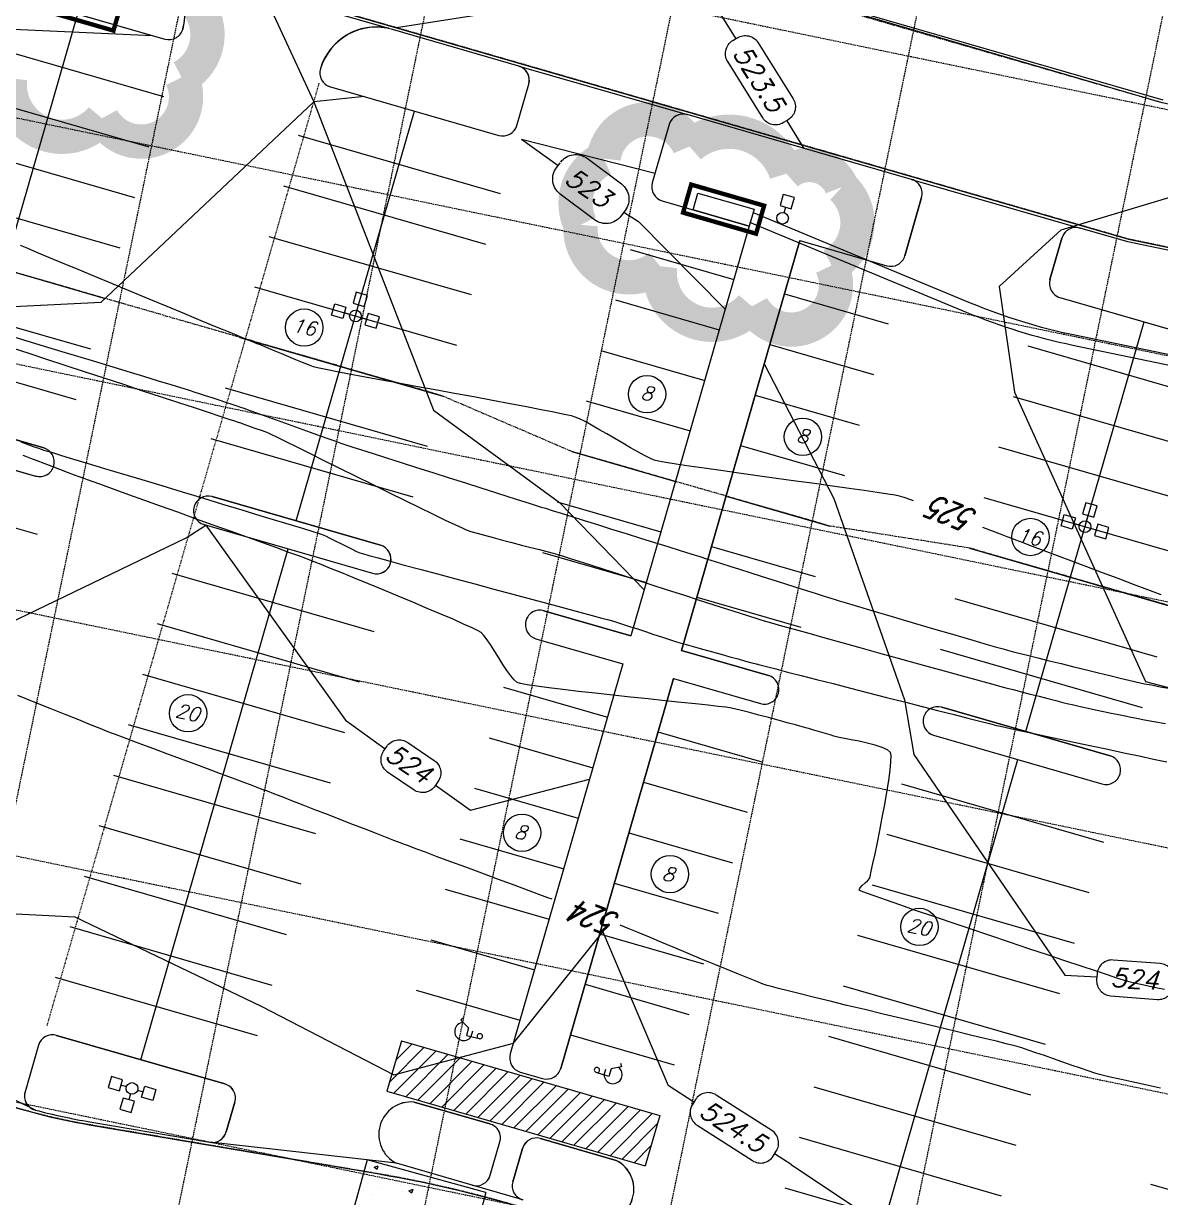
# Model space of a CAD drawing. Header units: inches. Extents: x 3071 to 5995, y 4947 to 7102.
# Drawn here: x 3986.8 to 4181.5, y 6163.4 to 6364.4 of the extents above; entities that cross this region are included whole.
import ezdxf

# ---------------------------------------------------------------- set-up
doc = ezdxf.new("R2010")
doc.units = ezdxf.units.IN
doc.header["$MEASUREMENT"] = 0
for name, pattern in [('DIVIDE2', [0.625, 0.25, -0.125, 0, -0.125, 0, -0.125]), ('HIDDEN', [0.375, 0.25, -0.125]), ('PHANTOM2', [1.25, 0.625, -0.125, 0.125, -0.125, 0.125, -0.125])]:
    doc.linetypes.add(name, pattern=pattern)
for name, color, linetype in [('BOC', 4, 'Continuous'), ('COUNT', 11, 'Continuous'), ('EC', 3, 'Continuous'), ('FIRELANE', 5, 'HIDDEN'), ('GRID', 254, 'HIDDEN'), ('hatch-ol', 7, 'Continuous'), ('HC-HATCH', 11, 'Continuous'), ('HC-MAN', 11, 'Continuous'), ('HC-PAV-HAV', 8, 'Continuous'), ('I-P', 3, 'Continuous'), ('INLET PROTECTION', 5, 'Continuous'), ('LIGHTS', 7, 'Continuous'), ('LOTLINE', 3, 'PHANTOM2'), ('PC', 43, 'Continuous'), ('PSTM', 3, 'Continuous'), ('PSTM-INLET', 3, 'Continuous'), ('STRIPING', 11, 'Continuous')]:
    doc.layers.add(name, color=color, linetype=linetype)
doc.styles.add('L60', font='SIMPLEX.shx', dxfattribs={"height": 2.4})
doc.styles.add('L80', font='simplex.shx', dxfattribs={"oblique": 15, "height": 4})
doc.styles.add('L80C', font='simplex.shx', dxfattribs={"width": 0.75, "oblique": 22, "height": 4})

msp = doc.modelspace()

# ---------------------------------------------------------------- linework, layer by layer
at = {"layer": 'BOC', "color": 7}
for p, q in [((4181.91, 6351.3), (4059.18, 6386.74)), ((3981.25, 6370.34), (4011.03, 6361.74)), ((4071.63, 6357.12), (4050.01, 6363.36)), ((4039.38, 6353.56), (4068.2, 6345.24)), ((4071.29, 6346.95), (4073.34, 6354.03)), ((4138.88, 6337.7), (4100.45, 6348.8)), ((4097.36, 6347.09), (4094.48, 6337.12)), ((4096.18, 6334.03), (4111.08, 6329.72)), ((4140.59, 6334.61), (4137.71, 6324.63)), ((4111.08, 6329.72), (4090.82, 6259.59)), ((4175.89, 6327.02), (4167.7, 6329.38)), ((4119.72, 6327.23), (4099.47, 6257.09)), ((4119.72, 6327.23), (4134.61, 6322.93)), ((4162.56, 6320.59), (4164.61, 6327.67)), ((4196.79, 6322.68), (4175.89, 6327.02)), ((4164.27, 6317.5), (4193.09, 6309.17)), ((3961.48, 6300.07), (3990.3, 6291.75)), ((3960.09, 6295.27), (3988.91, 6286.94)), ((4019.12, 6283.43), (4047.95, 6275.1)), ((4017.74, 6278.62), (4046.56, 6270.3)), ((4075.93, 6263.89), (4090.82, 6259.59)), ((4072.84, 6262.18), (4072.84, 6262.18)), ((4074.55, 6259.09), (4089.44, 6254.79)), ((4099.47, 6257.09), (4114.36, 6252.79)), ((4089.44, 6254.79), (4070.16, 6188.01)), ((4098.08, 6252.29), (4078.8, 6185.52)), ((4098.08, 6252.29), (4112.98, 6247.99)), ((4116.07, 6249.7), (4116.07, 6249.7)), ((4144.02, 6247.36), (4172.84, 6239.04)), ((4142.63, 6242.56), (4171.46, 6234.24)), ((3992.49, 6191.19), (4021.31, 6182.87)), ((3989.4, 6189.49), (3987.09, 6181.51)), ((4071.87, 6184.92), (4075.71, 6183.81)), ((4023.02, 6179.78), (4021.55, 6174.67)), ((4053.71, 6179.78), (4066.68, 6176.04)), ((3998.19, 6176.39), (4018.73, 6172.9)), ((4066.74, 6167.25), (4068.39, 6172.94)), ((4075.33, 6173.54), (4088.3, 6169.8)), ((4070.59, 6166.14), (4072.24, 6171.83)), ((4063.65, 6165.54), (4050.68, 6169.29))]:
    msp.add_line(p, q, dxfattribs=at)
for centre, radius, start, end in [((4004.48, 6366.1), 10, 344.8936, 73.894), ((4011.72, 6364.15), 2.5, 253.894, 344.8936), ((4047.24, 6353.76), 10, 73.894, 162.8943), ((4070.93, 6354.72), 2.5, 343.894, 73.894), ((4040.07, 6355.96), 2.5, 162.8943, 253.894), ((4099.76, 6346.4), 2.5, 73.894, 163.894), ((4068.89, 6347.64), 2.5, 253.894, 343.894), ((4096.88, 6336.43), 2.5, 163.894, 253.8893), ((4138.19, 6335.3), 2.5, 343.894, 73.894), ((4167.01, 6326.98), 2.5, 73.894, 163.894), ((4135.31, 6325.33), 2.5, 253.8893, 343.894), ((4164.97, 6319.9), 2.5, 163.894, 253.894), ((3989.61, 6289.35), 2.5, 253.894, 73.894), ((4018.43, 6281.02), 2.5, 73.894, 253.894), ((4047.25, 6272.7), 2.5, 253.894, 73.894), ((4075.24, 6261.49), 2.5, 73.8893, 163.894), ((4075.24, 6261.49), 2.5, 163.894, 253.8893), ((4113.67, 6250.39), 2.5, 343.894, 73.8893), ((4113.67, 6250.39), 2.5, 253.8893, 343.894), ((4143.33, 6244.96), 2.5, 73.894, 253.894), ((4172.15, 6236.64), 2.5, 253.894, 73.894), ((3991.8, 6188.79), 2.5, 73.894, 163.894), ((4072.56, 6187.32), 2.5, 163.894, 253.8893), ((4076.4, 6186.21), 2.5, 253.8893, 343.894), ((4020.62, 6180.47), 2.5, 343.894, 73.894), ((3989.49, 6180.82), 2.5, 163.894, 255.3414), ((4016.45, 6283.85), 109, 255.3414, 260.3578), ((4053.21, 6174.24), 5.56, 84.859, 242.9289), ((4065.99, 6173.63), 2.5, 343.8543, 73.894), ((4019.15, 6175.37), 2.5, 260.3578, 343.894), ((4074.64, 6171.14), 2.5, 73.894, 163.8543), ((4085.76, 6164.84), 5.56, 264.859, 62.9289), ((4064.34, 6167.94), 2.5, 253.894, 343.8543), ((4072.99, 6165.45), 2.5, 163.8543, 253.894)]:
    msp.add_arc(centre, radius, start, end, dxfattribs=at)
at = {"layer": 'COUNT', "color": 7}
for centre in [(4034.89, 6312.35), (4093.58, 6300.95), (4120.26, 6293.65), (4159.22, 6276.5), (4015.01, 6246.33), (4072.18, 6225.87), (4097.5, 6218.79), (4140.21, 6209.76)]:
    msp.add_circle(centre, 3.2, dxfattribs=at)
at = {"layer": 'EC', "color": 44, "ltscale": 0.5, "flags": 128}
for points, elevation in [([(4139.17, 6282.71), (4138.74, 6282.86), (4137.61, 6283.25), (4136.82, 6283.49), (4136.08, 6283.64), (4134.78, 6283.86), (4132.98, 6284.13), (4130.75, 6284.45), (4128.18, 6284.82), (4125.32, 6285.22), (4122.25, 6285.64), (4119.04, 6286.08), (4115.75, 6286.54), (4112.47, 6286.99), (4109.27, 6287.44), (4106.2, 6287.87), (4103.35, 6288.28), (4100.79, 6288.65), (4098.58, 6288.99), (4096.8, 6289.28), (4095.52, 6289.51), (4094.8, 6289.68), (4094.07, 6289.98), (4093.13, 6290.45), (4092.01, 6291.06), (4090.76, 6291.76), (4089.43, 6292.54), (4088.05, 6293.34), (4086.67, 6294.15), (4085.34, 6294.93), (4084.09, 6295.64), (4082.97, 6296.25), (4082.03, 6296.73), (4081.3, 6297.04), (4080.62, 6297.23), (4079.38, 6297.5), (4077.64, 6297.86), (4075.48, 6298.29), (4072.96, 6298.78), (4070.15, 6299.31), (4067.11, 6299.88), (4063.9, 6300.47), (4060.61, 6301.08), (4057.29, 6301.69), (4054, 6302.29), (4050.83, 6302.87), (4047.82, 6303.42), (4045.06, 6303.93), (4042.6, 6304.39), (4040.51, 6304.78), (4038.86, 6305.09), (4037.71, 6305.32), (4037.14, 6305.45), (4036.5, 6305.66), (4035.64, 6305.98), (4034.6, 6306.39), (4033.45, 6306.85), (4032.24, 6307.34), (4031.04, 6307.84), (4029.89, 6308.32), (4028.86, 6308.75), (4028.01, 6309.11), (4027.39, 6309.37), (4026.84, 6309.59), (4025.76, 6310.04), (4024.19, 6310.68), (4022.22, 6311.49), (4019.89, 6312.45), (4017.27, 6313.53), (4014.43, 6314.71), (4011.43, 6315.95), (4008.33, 6317.23), (4005.19, 6318.53), (4002.08, 6319.82), (3999.05, 6321.07), (3996.18, 6322.27), (3993.53, 6323.38), (3991.15, 6324.37), (3989.12, 6325.23), (3987.48, 6325.92), (3986.32, 6326.42)], 525), ([(3983.88, 6311.16), (3987.4, 6310.09), (3990.96, 6309.01), (3994.52, 6307.92), (3998.01, 6306.86), (4001.36, 6305.85), (4004.5, 6304.89), (4007.37, 6304.02), (4009.91, 6303.24), (4012.04, 6302.59), (4013.71, 6302.08), (4014.84, 6301.74), (4015.38, 6301.57), (4016, 6301.37), (4016.88, 6301.09), (4017.93, 6300.74), (4019.09, 6300.37), (4020.28, 6299.97), (4021.43, 6299.59), (4022.48, 6299.24), (4023.35, 6298.95), (4023.98, 6298.74), (4024.57, 6298.53), (4025.57, 6298.18), (4026.91, 6297.69), (4028.5, 6297.12), (4030.28, 6296.48), (4032.15, 6295.8), (4034.05, 6295.12), (4035.89, 6294.45), (4037.6, 6293.84), (4039.1, 6293.3), (4040.31, 6292.88), (4041.15, 6292.59), (4041.86, 6292.35), (4043.06, 6291.96), (4044.69, 6291.44), (4046.68, 6290.8), (4048.96, 6290.07), (4051.46, 6289.27), (4054.14, 6288.42), (4056.91, 6287.54), (4059.71, 6286.64), (4062.48, 6285.76), (4065.15, 6284.91), (4067.66, 6284.12), (4069.94, 6283.39), (4071.93, 6282.76), (4073.56, 6282.24), (4074.77, 6281.86), (4075.48, 6281.63), (4076.2, 6281.41), (4077.35, 6281.05), (4078.89, 6280.57), (4080.73, 6279.99), (4082.83, 6279.33), (4085.11, 6278.62), (4087.52, 6277.86), (4089.99, 6277.09), (4092.46, 6276.32), (4094.87, 6275.56), (4097.15, 6274.85), (4099.25, 6274.19), (4101.1, 6273.62), (4102.63, 6273.14), (4103.78, 6272.77), (4104.5, 6272.55), (4105.24, 6272.31), (4106.34, 6271.96), (4107.74, 6271.52), (4109.38, 6270.99), (4111.2, 6270.41), (4113.13, 6269.8), (4115.13, 6269.16), (4117.12, 6268.52), (4119.06, 6267.91), (4120.88, 6267.33), (4122.52, 6266.81), (4123.92, 6266.37), (4125.02, 6266.02), (4125.76, 6265.79), (4126.49, 6265.57), (4127.66, 6265.22), (4129.22, 6264.76), (4131.09, 6264.21), (4133.22, 6263.58), (4135.55, 6262.89), (4138, 6262.17), (4140.52, 6261.43), (4143.04, 6260.69), (4145.49, 6259.97), (4147.82, 6259.29), (4149.95, 6258.67), (4151.83, 6258.12), (4153.39, 6257.67), (4154.57, 6257.34), (4155.3, 6257.13), (4156.07, 6256.93), (4157.23, 6256.64), (4158.72, 6256.26), (4160.47, 6255.82), (4162.42, 6255.33), (4164.5, 6254.82), (4166.64, 6254.29), (4168.79, 6253.76), (4170.87, 6253.25), (4172.82, 6252.78), (4174.57, 6252.35), (4176.07, 6251.99), (4177.24, 6251.72), (4178.01, 6251.54), (4178.76, 6251.39), (4179.91, 6251.17), (4181.4, 6250.88), (4183.18, 6250.55)], 525), ([(3985.04, 6308.85), (3987.77, 6307.95), (3990.75, 6306.97), (3993.92, 6305.93), (3997.22, 6304.85), (4000.57, 6303.74), (4003.93, 6302.64), (4007.22, 6301.55), (4010.38, 6300.51), (4013.34, 6299.54), (4016.04, 6298.65), (4018.42, 6297.86), (4020.42, 6297.21), (4021.96, 6296.7), (4022.98, 6296.36), (4023.43, 6296.21), (4023.97, 6296.02), (4024.74, 6295.76), (4025.65, 6295.44), (4026.61, 6295.1), (4027.52, 6294.77), (4028.29, 6294.49), (4028.82, 6294.28), (4029.27, 6294.06), (4030.26, 6293.58), (4031.73, 6292.85), (4033.6, 6291.93), (4035.8, 6290.84), (4038.27, 6289.61), (4040.92, 6288.3), (4043.7, 6286.92), (4046.53, 6285.52), (4049.35, 6284.13), (4052.07, 6282.79), (4054.64, 6281.53), (4056.97, 6280.4), (4059.01, 6279.41), (4060.68, 6278.62), (4061.91, 6278.05), (4062.63, 6277.74), (4063.41, 6277.47), (4064.48, 6277.15), (4065.77, 6276.79), (4067.24, 6276.39), (4068.82, 6275.98), (4070.46, 6275.55), (4072.09, 6275.13), (4073.68, 6274.73), (4075.15, 6274.35), (4076.45, 6274.01), (4077.53, 6273.73), (4078.33, 6273.5), (4079.05, 6273.28), (4080.26, 6272.9), (4081.9, 6272.37), (4083.9, 6271.73), (4086.2, 6270.99), (4088.72, 6270.17), (4091.42, 6269.3), (4094.21, 6268.4), (4097.03, 6267.48), (4099.82, 6266.58), (4102.51, 6265.71), (4105.04, 6264.89), (4107.33, 6264.15), (4109.33, 6263.51), (4110.97, 6262.98), (4112.18, 6262.6), (4112.9, 6262.37), (4113.62, 6262.16), (4114.89, 6261.81), (4116.62, 6261.32), (4118.76, 6260.72), (4121.25, 6260.02), (4124, 6259.26), (4126.95, 6258.44), (4130.03, 6257.58), (4133.18, 6256.7), (4136.33, 6255.83), (4139.4, 6254.98), (4142.34, 6254.17), (4145.06, 6253.41), (4147.51, 6252.73), (4149.62, 6252.15), (4151.31, 6251.69), (4152.52, 6251.35), (4153.18, 6251.17), (4153.94, 6250.97), (4154.99, 6250.7), (4156.25, 6250.37), (4157.66, 6250.01), (4159.17, 6249.62), (4160.69, 6249.23), (4162.17, 6248.85), (4163.55, 6248.51), (4164.75, 6248.2), (4165.71, 6247.96), (4166.36, 6247.81), (4167.05, 6247.65), (4167.99, 6247.44), (4169.12, 6247.2), (4170.38, 6246.93), (4171.71, 6246.65), (4173.04, 6246.37), (4174.3, 6246.1), (4175.43, 6245.87), (4176.38, 6245.67), (4177.06, 6245.53), (4177.63, 6245.42), (4178.75, 6245.21), (4180.33, 6244.92), (4182.33, 6244.55)], 524), ([(3986.37, 6292.78), (3986.99, 6292.54), (3987.72, 6292.28), (3988.5, 6292), (3989.23, 6291.75), (3989.86, 6291.53), (3990.29, 6291.39), (3990.73, 6291.25), (3991.78, 6290.94), (3993.36, 6290.46), (3995.42, 6289.83), (3997.89, 6289.09), (4000.7, 6288.24), (4003.78, 6287.32), (4007.07, 6286.33), (4010.49, 6285.29), (4013.98, 6284.24), (4017.48, 6283.19), (4020.91, 6282.15), (4024.21, 6281.15), (4027.31, 6280.21), (4030.14, 6279.35), (4032.64, 6278.59), (4034.74, 6277.95), (4036.37, 6277.45), (4037.46, 6277.11), (4037.96, 6276.95), (4038.51, 6276.7), (4039.27, 6276.33), (4040.19, 6275.87), (4041.17, 6275.37), (4042.16, 6274.86), (4043.07, 6274.4), (4043.84, 6274.03), (4044.39, 6273.8), (4044.88, 6273.65), (4045.96, 6273.35), (4047.54, 6272.91), (4049.58, 6272.36), (4051.99, 6271.7), (4054.71, 6270.97), (4057.68, 6270.17), (4060.82, 6269.33), (4064.08, 6268.46), (4067.37, 6267.57), (4070.63, 6266.7), (4073.8, 6265.85), (4076.81, 6265.05), (4079.59, 6264.3), (4082.06, 6263.64), (4084.18, 6263.07), (4085.86, 6262.62), (4087.03, 6262.3), (4087.64, 6262.13), (4088.37, 6261.9), (4089.37, 6261.58), (4090.58, 6261.2), (4091.92, 6260.76), (4093.33, 6260.3), (4094.74, 6259.84), (4096.08, 6259.4), (4097.28, 6259.01), (4098.28, 6258.69), (4099.01, 6258.47), (4099.7, 6258.27), (4100.68, 6257.98), (4101.9, 6257.64), (4103.28, 6257.26), (4104.76, 6256.84), (4106.28, 6256.42), (4107.78, 6256.01), (4109.19, 6255.62), (4110.45, 6255.27), (4111.49, 6254.99), (4112.26, 6254.78), (4112.89, 6254.62), (4114.03, 6254.32), (4115.64, 6253.91), (4117.64, 6253.39), (4119.98, 6252.79), (4122.59, 6252.12), (4125.42, 6251.4), (4128.4, 6250.63), (4131.48, 6249.84), (4134.59, 6249.05), (4137.67, 6248.26), (4140.67, 6247.49), (4143.51, 6246.77), (4146.15, 6246.1), (4148.52, 6245.49), (4150.56, 6244.98), (4152.21, 6244.56), (4153.41, 6244.26), (4154.09, 6244.1), (4154.81, 6243.93), (4156.01, 6243.67), (4157.62, 6243.32), (4159.59, 6242.9), (4161.84, 6242.42), (4164.31, 6241.89), (4166.95, 6241.33), (4169.68, 6240.75), (4172.44, 6240.16), (4175.18, 6239.58), (4177.81, 6239.03), (4180.29, 6238.5), (4182.54, 6238.03)], 523), ([(4182.19, 6199.03), (4180.94, 6199.29), (4179.65, 6199.56), (4178.41, 6199.83), (4177.27, 6200.09), (4176.33, 6200.3), (4175.67, 6200.47), (4175.13, 6200.64), (4174.02, 6201), (4172.4, 6201.54), (4170.33, 6202.22), (4167.89, 6203.03), (4165.13, 6203.95), (4162.12, 6204.96), (4158.93, 6206.02), (4155.62, 6207.14), (4152.25, 6208.27), (4148.9, 6209.41), (4145.62, 6210.52), (4142.48, 6211.59), (4139.54, 6212.59), (4136.88, 6213.51), (4134.55, 6214.32), (4132.62, 6215.01), (4131.16, 6215.54), (4130.23, 6215.9), (4129.9, 6216.07), (4130.02, 6216.4), (4130.42, 6216.84), (4130.93, 6217.3), (4131.4, 6217.73), (4131.67, 6218.04), (4131.77, 6218.41), (4131.97, 6219.29), (4132.26, 6220.6), (4132.61, 6222.26), (4133.01, 6224.18), (4133.43, 6226.28), (4133.85, 6228.48), (4134.26, 6230.69), (4134.63, 6232.84), (4134.95, 6234.83), (4135.19, 6236.59), (4135.33, 6238.03), (4135.36, 6239.08), (4135.25, 6239.64), (4134.73, 6240.08), (4133.83, 6240.49), (4132.64, 6240.88), (4131.29, 6241.23), (4129.89, 6241.54), (4128.55, 6241.81), (4127.38, 6242.02), (4126.49, 6242.19), (4126, 6242.29), (4125.55, 6242.43), (4124.9, 6242.62), (4124.13, 6242.85), (4123.32, 6243.1), (4122.55, 6243.33), (4121.89, 6243.52), (4121.44, 6243.65), (4121, 6243.78), (4120.16, 6244.01), (4118.99, 6244.33), (4117.57, 6244.72), (4116, 6245.14), (4114.35, 6245.59), (4112.69, 6246.03), (4111.13, 6246.44), (4109.73, 6246.79), (4108.57, 6247.07), (4107.75, 6247.25), (4107.04, 6247.35), (4105.77, 6247.5), (4104.03, 6247.7), (4101.88, 6247.93), (4099.41, 6248.19), (4096.68, 6248.47), (4093.77, 6248.78), (4090.76, 6249.09), (4087.72, 6249.42), (4084.72, 6249.75), (4081.85, 6250.07), (4079.17, 6250.38), (4076.76, 6250.68), (4074.7, 6250.96), (4073.05, 6251.21), (4071.91, 6251.43), (4071.33, 6251.6), (4070.83, 6252.03), (4070.24, 6252.73), (4069.6, 6253.63), (4068.91, 6254.68), (4068.21, 6255.8), (4067.51, 6256.92), (4066.83, 6257.98), (4066.21, 6258.92), (4065.65, 6259.66), (4065.19, 6260.14), (4064.66, 6260.45), (4063.63, 6260.95), (4062.18, 6261.61), (4060.38, 6262.41), (4058.28, 6263.31), (4055.96, 6264.29), (4053.5, 6265.33), (4050.95, 6266.39), (4048.38, 6267.45), (4045.88, 6268.48), (4043.49, 6269.46), (4041.31, 6270.35), (4039.38, 6271.13), (4037.79, 6271.78), (4036.59, 6272.26), (4035.87, 6272.55), (4035.17, 6272.81), (4033.95, 6273.26), (4032.27, 6273.87), (4030.19, 6274.62), (4027.79, 6275.49), (4025.13, 6276.45), (4022.28, 6277.48), (4019.3, 6278.55), (4016.27, 6279.64), (4013.23, 6280.73), (4010.28, 6281.79), (4007.46, 6282.8), (4004.85, 6283.74), (4002.51, 6284.58), (4000.51, 6285.3), (3998.92, 6285.87), (3997.79, 6286.28), (3997.21, 6286.49), (3996.52, 6286.74), (3995.55, 6287.11), (3994.38, 6287.56), (3993.08, 6288.05), (3991.73, 6288.57), (3990.39, 6289.08), (3989.15, 6289.55), (3988.08, 6289.95), (3987.26, 6290.27), (3986.75, 6290.45)], 523), ([(4181.57, 6266.63), (4179.31, 6267.48), (4176.85, 6268.4), (4174.24, 6269.38), (4171.57, 6270.38), (4168.89, 6271.38), (4166.29, 6272.36), (4163.82, 6273.29), (4161.57, 6274.13), (4159.59, 6274.88), (4157.95, 6275.49), (4156.73, 6275.95), (4156, 6276.23), (4155.23, 6276.52), (4154.11, 6276.96), (4152.7, 6277.51), (4151.07, 6278.15), (4151.07, 6278.15)], 525), ([(4077.33, 6214.48), (4076.61, 6214.75), (4073.87, 6215.77), (4071.03, 6216.82), (4068.15, 6217.89), (4065.31, 6218.94), (4062.57, 6219.96), (4060, 6220.91), (4057.66, 6221.78), (4055.63, 6222.53), (4053.97, 6223.15), (4052.74, 6223.61), (4052.03, 6223.88), (4051.32, 6224.15), (4050.22, 6224.57), (4048.8, 6225.12), (4047.11, 6225.78), (4045.21, 6226.52), (4043.17, 6227.31), (4041.03, 6228.14), (4038.87, 6228.98), (4036.73, 6229.81), (4034.69, 6230.61), (4032.79, 6231.35), (4031.1, 6232), (4029.68, 6232.55), (4028.58, 6232.98), (4027.87, 6233.25), (4027.14, 6233.53), (4025.97, 6233.96), (4024.45, 6234.53), (4022.63, 6235.21), (4020.57, 6235.97), (4018.36, 6236.8), (4016.04, 6237.66), (4013.69, 6238.53), (4011.38, 6239.39), (4009.16, 6240.22), (4007.11, 6240.98), (4005.29, 6241.66), (4003.77, 6242.23), (4002.6, 6242.67), (4001.87, 6242.95), (4001.16, 6243.23), (3999.94, 6243.71), (3998.29, 6244.37), (3996.28, 6245.18), (3993.96, 6246.11), (3991.4, 6247.14), (3988.68, 6248.23), (3985.86, 6249.36)], 524), ([(4181.5, 6182.13), (4178.9, 6182.7), (4176.55, 6183.22), (4174.53, 6183.68), (4172.89, 6184.05), (4171.7, 6184.32), (4171.02, 6184.49), (4170.21, 6184.74), (4169.11, 6185.1), (4167.8, 6185.55), (4166.33, 6186.06), (4164.77, 6186.61), (4163.17, 6187.17), (4161.61, 6187.72), (4160.14, 6188.23), (4158.83, 6188.68), (4157.73, 6189.04), (4156.92, 6189.3), (4156.26, 6189.47), (4155.07, 6189.77), (4153.42, 6190.18), (4151.36, 6190.68), (4148.97, 6191.25), (4146.29, 6191.9), (4143.39, 6192.59), (4140.34, 6193.33), (4137.19, 6194.08), (4134.02, 6194.84), (4130.87, 6195.6), (4127.81, 6196.33), (4124.91, 6197.03), (4122.22, 6197.69), (4119.81, 6198.28), (4117.74, 6198.79), (4116.07, 6199.21), (4114.86, 6199.53), (4114.17, 6199.72), (4113.48, 6199.97), (4112.39, 6200.39), (4110.95, 6200.97), (4109.23, 6201.67), (4107.28, 6202.46), (4105.16, 6203.34), (4102.93, 6204.26), (4100.64, 6205.22), (4098.35, 6206.17), (4096.12, 6207.1), (4094, 6207.98), (4092.05, 6208.79), (4090.34, 6209.51), (4088.98, 6210.07)], 524)]:
    msp.add_lwpolyline(points, dxfattribs=dict(at, elevation=elevation))
at = {"layer": 'FIRELANE', "color": 7}
for p, q in [((4176.01, 6327.5), (3759.02, 6447.91)), ((4525.11, 6255.03), (4176.01, 6327.5))]:
    msp.add_line(p, q, dxfattribs=at)
msp.add_lwpolyline([(4181.78, 6350.82), (3749.27, 6475.7, -0.385667), (3734.8, 6499.12)], format="xyb", dxfattribs=at)
at = {"layer": 'FIRELANE', "color": 7, "flags": 128}
msp.add_lwpolyline([(4580.51, 5841.27), (4446.4, 5987.31, -0.020748), (4442.68, 5991.72), (4403.12, 6042.71, 0.199871), (4282.45, 6111.23), (4260.71, 6113.89, -0.009278), (4254.48, 6114.77), (4159.67, 6129.97, -0.080749), (4109.56, 6146.59, 0.078412), (4047.37, 6167.53), (3998.1, 6175.9, -0.081157), (3964.7, 6187.35, 0.052793), (3939.25, 6197.71), (3767.89, 6247.21), (3707.24, 6260.07, -0.413143), (3691.42, 6284.31)], format="xyb", dxfattribs=at)
at = {"layer": 'GRID', "color": 253, "linetype": 'HIDDEN'}
for p, q in [((4125.57, 6909.05), (3833.47, 5494.97)), ((4165.97, 6900.7), (3873.87, 5486.62)), ((4206.37, 6892.36), (3914.26, 5478.28)), ((4246.77, 6884.01), (3954.66, 5469.93)), ((4287.16, 6875.67), (3995.06, 5461.59)), ((3330.34, 6525.75), (5834.96, 6008.37)), ((3322, 6485.35), (5826.62, 5967.97)), ((3313.65, 6444.95), (5818.27, 5927.57)), ((3305.31, 6404.55), (5809.93, 5887.18)), ((3296.96, 6364.16), (5801.58, 5846.78)), ((3288.62, 6323.76), (5793.24, 5806.38))]:
    msp.add_line(p, q, dxfattribs=at)
at = {"layer": 'hatch-ol', "linetype": 'Continuous'}
for points in [[(4644.66, 6190.99, -0.066552), (4636.78, 6192.78), (4598.32, 6207.1, -0.283051), (4578.65, 6232.31, 0.154102), (4564.02, 6265.34, 0.159579), (4547.62, 6274.87), (4181.78, 6350.82), (4059.18, 6386.74, -0.392328), (4049.01, 6403.63), (4079.74, 6553.31), (4050.23, 6560.5, -0.038219), (4049.63, 6555.88), (4021.18, 6419.57, -0.436443), (3996.05, 6404.45), (3749.41, 6476.18, -0.386729), (3735.29, 6499.03), (3721.3, 6425.24, -0.442765), (3759.02, 6447.91), (4176.01, 6327.5), (4525.11, 6255.03, -0.324495), (4548.83, 6228.98, 0.283051), (4587.85, 6178.99), (4621.14, 6166.59), (4644.66, 6190.99)], [(3981.25, 6370.34), (4011.03, 6361.74, 0.419333), (4014.14, 6363.5, 0.409113), (4007.26, 6375.71), (4049.29, 6363.62, 0.389672), (4037.67, 6356.68, 0.416585), (4039.37, 6353.56), (4068.2, 6345.24, 0.414214), (4071.29, 6346.95), (4073.34, 6354.03, 0.414214), (4071.63, 6357.12), (4100.45, 6348.8, 0.414214), (4097.36, 6347.09), (4094.48, 6337.12, 0.41419), (4096.18, 6334.03), (4111.08, 6329.72), (4090.82, 6259.59), (4075.93, 6263.89, 0.414237), (4072.84, 6262.18), (4072.84, 6262.18, 0.41419), (4074.55, 6259.09), (4089.44, 6254.79), (4070.16, 6188.01, 0.41419), (4071.87, 6184.92), (4075.71, 6183.81, 0.414237), (4078.8, 6185.52), (4098.08, 6252.29), (4112.98, 6247.99, 0.414237), (4116.07, 6249.7, 0.41419), (4114.36, 6252.79), (4099.47, 6257.09), (4119.72, 6327.23), (4134.61, 6322.93, 0.414237), (4137.71, 6324.63), (4140.59, 6334.61, 0.414214), (4138.88, 6337.7), (4167.7, 6329.38, 0.414214), (4164.61, 6327.67), (4162.56, 6320.59, 0.414214), (4164.27, 6317.5), (4193.09, 6309.17, 0.414214)], [(3707.24, 6260.07), (3767.89, 6247.21), (3939.25, 6197.71, -0.052793), (3964.7, 6187.35, 0.081157), (3998.1, 6175.9), (4047.37, 6167.53, -0.078412), (4109.56, 6146.59, 0.080749), (4159.67, 6129.97), (4254.48, 6114.77), (4282.45, 6111.23, -0.199871), (4403.12, 6042.71), (4442.68, 5991.72), (4580.51, 5841.27), (4586.82, 5847.48), (4596.31, 5776.65), (4577.08, 5799.6), (4570.27, 5807.21)], [(4085.27, 6159.3, 0.824848), (4088.3, 6169.8), (4075.33, 6173.54, 0.414011), (4072.24, 6171.83), (4070.59, 6166.14, 0.414417), (4072.3, 6163.04), (4063.65, 6165.54, 0.414011), (4066.74, 6167.25), (4068.39, 6172.94, 0.414417), (4066.68, 6176.04), (4053.71, 6179.78, 0.824848), (4050.68, 6169.29), (4018.73, 6172.9, 0.381544), (4021.55, 6174.67), (4023.02, 6179.78, 0.414214), (4021.31, 6182.87), (3992.49, 6191.19, 0.414214), (3989.4, 6189.49), (3987.09, 6181.51, 0.421632), (3988.86, 6178.4), (3961.45, 6191.83, 0.414214)]]:
    msp.add_lwpolyline(points, format="xyb", dxfattribs=at)
for points in [[(3961.48, 6300.07, 1), (3960.09, 6295.27), (3988.91, 6286.94, 1), (3990.3, 6291.75)], [(4019.12, 6283.43, 1), (4017.74, 6278.62), (4046.56, 6270.3, 1), (4047.95, 6275.1)], [(4144.02, 6247.36, 1), (4142.63, 6242.56), (4171.46, 6234.24, 1), (4172.84, 6239.04)]]:
    msp.add_lwpolyline(points, format="xyb", close=True, dxfattribs=at)
at = {"layer": 'HC-HATCH', "color": 7}
for p, q in [((4049.53, 6183.26), (4055.42, 6189.15)), ((4050.21, 6181.29), (4057.47, 6188.55)), ((4050.61, 6186.99), (4053.36, 6189.74)), ((4052.26, 6180.69), (4059.53, 6187.96)), ((4054.32, 6180.1), (4061.59, 6187.37)), ((4056.38, 6179.5), (4063.65, 6186.77)), ((4058.44, 6178.91), (4065.7, 6186.18)), ((4060.49, 6178.31), (4067.76, 6185.58)), ((4062.55, 6177.72), (4069.82, 6184.99)), ((4064.61, 6177.13), (4071.88, 6184.39)), ((4066.66, 6176.53), (4073.93, 6183.8)), ((4068.72, 6175.94), (4075.99, 6183.21)), ((4070.78, 6175.34), (4078.05, 6182.61)), ((4072.84, 6174.75), (4080.11, 6182.02)), ((4074.89, 6174.15), (4082.16, 6181.42)), ((4076.95, 6173.56), (4084.22, 6180.83)), ((4079.01, 6172.97), (4086.28, 6180.23)), ((4081.07, 6172.37), (4088.34, 6179.64)), ((4083.12, 6171.78), (4090.39, 6179.05)), ((4085.18, 6171.18), (4092.45, 6178.45)), ((4087.24, 6170.59), (4094.51, 6177.86)), ((4089.3, 6170), (4095.32, 6176.02)), ((4091.35, 6169.4), (4094.24, 6172.29))]:
    msp.add_line(p, q, dxfattribs=at)
at = {"layer": 'HC-MAN', "color": 7, "linetype": 'Continuous'}
for p, q in [((4062.17, 6194.18), (4061.68, 6193.77)), ((4061.68, 6193.77), (4063.01, 6192.5)), ((4063.01, 6192.5), (4062.68, 6191.18)), ((4063.48, 6190.98), (4063.73, 6191.98)), ((4062.68, 6191.18), (4064.88, 6190.63)), ((4089.03, 6186.42), (4089.23, 6185.82)), ((4087.01, 6184.16), (4084.85, 6184.86)), ((4086.22, 6184.41), (4086.54, 6185.4)), ((4087.43, 6185.45), (4087.01, 6184.16)), ((4089.23, 6185.82), (4087.43, 6185.45))]:
    msp.add_line(p, q, dxfattribs=at)
for centre, radius, start, end in [((4062.2, 6191.86), 1.55, 94.8467, 325.6518), ((4064.96, 6191.02), 0.462, 36.7338, 222.9716), ((4064.99, 6191.04), 0.43, 255.8802, 36.7338), ((4084.98, 6185.27), 0.43, 111.0542, 251.9077), ((4084.99, 6185.24), 0.462, 284.8163, 111.0542), ((4087.77, 6184.47), 1.55, 182.1361, 52.9412)]:
    msp.add_arc(centre, radius, start, end, dxfattribs=at)
at = {"layer": 'HC-PAV-HAV', "color": 7}
for p, q in [((4045.65, 6169.88), (4037.17, 6138.83)), ((4065.97, 6164.32), (4045.65, 6169.88)), ((4046.08, 6168.6), (4046.08, 6168.6)), ((4046.85, 6168.61), (4047.55, 6168.88)), ((4046.85, 6168.61), (4047.35, 6168.28)), ((4047.2, 6169.23), (4047.2, 6169.23)), ((4047.35, 6168.28), (4047.56, 6168.88)), ((4047.69, 6168.61), (4047.69, 6168.61)), ((4051.78, 6167.84), (4051.78, 6167.84)), ((4046.73, 6167.2), (4046.73, 6167.2)), ((4048.19, 6167.26), (4048.19, 6167.26)), ((4049.59, 6167.04), (4049.59, 6167.04)), ((4053.53, 6167.03), (4053.53, 6167.03)), ((4057.67, 6166.33), (4057.67, 6166.33)), ((4045.06, 6164.67), (4045.06, 6164.67)), ((4046.61, 6163.87), (4046.61, 6163.87)), ((4047.56, 6165), (4047.56, 6165)), ((4051.35, 6165.49), (4051.35, 6165.49)), ((4051.66, 6164.51), (4051.66, 6164.51)), ((4052.82, 6164.59), (4053.52, 6164.86)), ((4052.82, 6164.59), (4053.32, 6164.25)), ((4053.32, 6164.25), (4053.53, 6164.85)), ((4056.85, 6165.26), (4056.85, 6165.26)), ((4065.97, 6164.32), (4058.12, 6134.54)), ((4059.24, 6164.54), (4059.24, 6164.54)), ((4044.09, 6163.52), (4044.09, 6163.52)), ((4053.41, 6163.54), (4053.41, 6163.54))]:
    msp.add_line(p, q, dxfattribs=at)
at = {"layer": 'I-P', "color": 5, "lineweight": 5, "const_width": 0.75}
for points in [[(3989.74, 6366.8), (4002.23, 6363.19), (4003.62, 6367.99), (3991.13, 6371.6), (3989.74, 6366.8), (3991.46, 6366.3)], [(4099.75, 6332.03), (4112.24, 6328.42), (4113.62, 6333.22), (4101.13, 6336.83), (4099.75, 6332.03), (4101.47, 6331.53)]]:
    msp.add_lwpolyline(points, dxfattribs=at)
at = {"layer": 'INLET PROTECTION', "color": 170, "ltscale": 100, "const_width": 5.87}
for points in [[(3989.58, 6375.52, 0.520567), (3989.58, 6375.52, 0.765195), (3974.87, 6373.46, 0.417879), (3970.92, 6362.11, 0.6649), (3984.53, 6355.04, 0.744833), (4000.27, 6348.18, 0.975642), (4013.9, 6355.17, 0.520567), (4015.65, 6368.57, 0.520567), (4006.16, 6370.87, 0.540264), (3989.58, 6375.52)], [(4100.85, 6343.35, 0.520567), (4100.85, 6343.35, 0.765195), (4086.14, 6341.29, 0.417879), (4082.2, 6329.94, 0.6649), (4095.81, 6322.87, 0.744833), (4111.54, 6316, 0.975642), (4125.17, 6323, 0.520567), (4126.92, 6336.4, 0.520567), (4117.43, 6338.7, 0.540264), (4100.85, 6343.35)]]:
    msp.add_lwpolyline(points, format="xyb", close=True, dxfattribs=at)
at = {"layer": 'LIGHTS', "color": 7}
for p, q in [((4116.91, 6335.16), (4116.36, 6333.24)), ((4118.83, 6334.61), (4116.91, 6335.16)), ((4116.36, 6333.24), (4118.28, 6332.69)), ((4117.05, 6332.03), (4117.32, 6332.97)), ((4118.28, 6332.69), (4118.83, 6334.61)), ((4043.8, 6318.43), (4043.25, 6316.51)), ((4045.72, 6317.87), (4043.8, 6318.43)), ((4045.17, 6315.95), (4045.72, 6317.87)), ((4039.56, 6314.47), (4040.12, 6316.4)), ((4040.12, 6316.4), (4042.04, 6315.84)), ((4042.04, 6315.84), (4041.48, 6313.92)), ((4042.7, 6314.61), (4041.76, 6314.88)), ((4043.25, 6316.51), (4045.17, 6315.95)), ((4043.94, 6315.29), (4044.21, 6316.23)), ((4045.84, 6314.74), (4045.28, 6312.82)), ((4047.76, 6314.19), (4045.84, 6314.74)), ((4041.48, 6313.92), (4039.56, 6314.47)), ((4044.62, 6314.05), (4045.56, 6313.78)), ((4045.28, 6312.82), (4047.2, 6312.27)), ((4047.2, 6312.27), (4047.76, 6314.19)), ((4168.7, 6282.37), (4168.14, 6280.44)), ((4168.14, 6280.44), (4170.07, 6279.89)), ((4170.62, 6281.81), (4168.7, 6282.37)), ((4170.07, 6279.89), (4170.62, 6281.81)), ((4164.46, 6278.41), (4165.01, 6280.33)), ((4166.38, 6277.86), (4164.46, 6278.41)), ((4165.01, 6280.33), (4166.94, 6279.78)), ((4166.94, 6279.78), (4166.38, 6277.86)), ((4167.6, 6278.55), (4166.66, 6278.82)), ((4168.83, 6279.23), (4169.11, 6280.17)), ((4170.73, 6278.68), (4170.18, 6276.76)), ((4172.65, 6278.13), (4170.73, 6278.68)), ((4169.52, 6277.99), (4170.46, 6277.72)), ((4170.18, 6276.76), (4172.1, 6276.2)), ((4172.1, 6276.2), (4172.65, 6278.13)), ((4001.87, 6184.16), (4001.32, 6182.24)), ((4003.79, 6183.6), (4001.87, 6184.16)), ((4001.32, 6182.24), (4003.24, 6181.68)), ((4003.24, 6181.68), (4003.79, 6183.6)), ((4004.45, 6182.37), (4003.51, 6182.64)), ((4007.03, 6180.59), (4007.59, 6182.51)), ((4007.59, 6182.51), (4009.51, 6181.95)), ((4009.51, 6181.95), (4008.96, 6180.03)), ((4003.9, 6180.47), (4003.35, 6178.55)), ((4005.83, 6179.92), (4003.9, 6180.47)), ((4005.14, 6181.14), (4004.86, 6180.2)), ((4005.27, 6178), (4005.83, 6179.92)), ((4006.37, 6181.82), (4007.31, 6181.55)), ((4008.96, 6180.03), (4007.03, 6180.59)), ((4003.35, 6178.55), (4005.27, 6178))]:
    msp.add_line(p, q, dxfattribs=at)
for centre in [(4116.77, 6331.07), (4043.66, 6314.33), (4168.56, 6278.27), (4005.41, 6182.1)]:
    msp.add_circle(centre, 1, dxfattribs=at)
at = {"layer": 'LOTLINE', "color": 7}
for p, q in [((4000.81, 6317.34), (3966.22, 6327.32)), ((4000.81, 6317.34), (3966.22, 6327.32)), ((4058.46, 6300.69), (4000.81, 6317.34)), ((4058.46, 6300.69), (4000.81, 6317.34)), ((4080.68, 6291.14), (4058.46, 6300.69)), ((4080.68, 6291.14), (4058.46, 6300.69)), ((4124.87, 6278.38), (4080.68, 6291.14)), ((4124.87, 6278.38), (4080.68, 6291.14)), ((4148.77, 6274.61), (4124.87, 6278.38)), ((4148.77, 6274.61), (4124.87, 6278.38)), ((4183.35, 6264.63), (4148.77, 6274.61)), ((4183.35, 6264.63), (4148.77, 6274.61))]:
    msp.add_line(p, q, dxfattribs=at)
at = {"layer": 'PC', "color": 44}
for p, q in [((4102.55, 6371.87), (4108.79, 6361.8)), ((4027.79, 6369.89), (4036.51, 6351.01)), ((4045.2, 6351.88), (4036.51, 6351.01)), ((4117.49, 6347.77), (4120.42, 6343.03)), ((4072.06, 6344.61), (4094.95, 6338.77)), ((4070.69, 6189.86), (4085.99, 6208.91)), ((4101.61, 6179.78), (4097.21, 6182.62)), ((4118.28, 6169.07), (4115.42, 6170.91))]:
    msp.add_line(p, q, dxfattribs=at)
at = {"layer": 'PC', "color": 44, "linetype": 'DIVIDE2'}
msp.add_line((4037.42, 6354.19), (3990.82, 6192.78), dxfattribs=at)
at = {"layer": 'PC', "color": 44}
for points in [[(4050.66, 6363.7), (4102.55, 6371.87)], [(3976.24, 6363.83), (4008.9, 6362.36)], [(4036.51, 6351.01), (4057.03, 6298.24)], [(4072.06, 6344.61), (4078.38, 6340.12)], [(4164.5, 6329.09), (4210.84, 6342.98)], [(4089.63, 6332.13), (4092.12, 6330.51)], [(4092.12, 6330.51), (4106.98, 6315.52)], [(4164.5, 6329.09), (4153.87, 6319.36)], [(4153.87, 6319.36), (4156.48, 6301.31)], [(3962.09, 6314.81), (4000.14, 6316.7)], [(4113.63, 6306.12), (4125.56, 6283.11)], [(4156.48, 6301.31), (4178.93, 6251.77)], [(4057.03, 6298.24), (4078.57, 6282.39)], [(4125.56, 6283.11), (4137.66, 6248.63)], [(4078.57, 6282.39), (4093.1, 6267.48)], [(4014.67, 6276.36), (4018.07, 6278.53)], [(4018.07, 6278.53), (4041.96, 6245.12)], [(3984.28, 6261.71), (4014.67, 6276.36)], [(4178.93, 6251.77), (4202.81, 6245.48)], [(4137.66, 6248.63), (4139.27, 6239.28)], [(4041.96, 6245.12), (4048.75, 6240.24)], [(4139.27, 6239.28), (4165.11, 6201.49)], [(4063.38, 6229.74), (4083.75, 6235.07)], [(4057.39, 6234.04), (4063.38, 6229.74)], [(3969.89, 6212.77), (3995.63, 6211.48)], [(3995.63, 6211.48), (4027.62, 6196.16)], [(4085.99, 6208.91), (4097.21, 6182.62)], [(4165.11, 6201.49), (4170.59, 6201.23)], [(4027.62, 6196.16), (4050.23, 6184.44)], [(4050.23, 6184.44), (4070.69, 6189.86)], [(4118.28, 6169.07), (4149.7, 6148.11)]]:
    msp.add_lwpolyline(points, dxfattribs=at)
for points in [[(4108.54, 6361.64), (4109.04, 6361.95, -0.414214), (4112.6, 6361.12), (4118.59, 6351.5, -0.414214), (4117.76, 6347.94), (4116.94, 6347.43, -0.414214), (4113.38, 6348.26), (4107.39, 6357.88, -0.450689), (4108.54, 6361.64)], [(4078.8, 6340.68, -0.414214), (4083.32, 6341.33), (4089.19, 6336.93, -0.414214), (4089.84, 6332.42), (4089.12, 6331.45, -0.414214), (4084.6, 6330.8), (4078.73, 6335.19, -0.414214), (4078.07, 6339.71), (4078.69, 6340.53)]]:
    msp.add_lwpolyline(points, format="xyb", dxfattribs=at)
for points in [[(4048.48, 6239.84), (4049.02, 6240.64, -0.414214), (4052.61, 6241.33), (4057.13, 6238.27, -0.414214), (4057.82, 6234.68), (4057.28, 6233.88, -0.414214), (4053.69, 6233.19), (4049.17, 6236.25, -0.414214)], [(4170.62, 6201.72), (4170.55, 6200.75, 0.414214), (4172.93, 6197.98), (4180.97, 6197.36, 0.414214), (4183.74, 6199.74), (4183.82, 6200.71, 0.414214), (4181.44, 6203.48), (4173.4, 6204.09, 0.414214)], [(4111.61, 6169.75, 0.414214), (4115.18, 6170.53), (4115.7, 6171.35, 0.414214), (4114.92, 6174.92), (4105.44, 6180.98, 0.414214), (4101.87, 6180.19), (4101.35, 6179.38, 0.414214), (4102.14, 6175.81)]]:
    msp.add_lwpolyline(points, format="xyb", close=True, dxfattribs=at)
msp.add_polyline3d([(4000.14, 6316.7, 0), (4036.51, 6351.01, 0)], dxfattribs=at)
at = {"layer": 'PSTM', "color": 140}
for points in [[(4271.27, 6289.35), (4166.83, 6311.03, -0.047351), (4148.93, 6316.55), (4111.83, 6331.97)], [(4270.91, 6287.63), (4166.47, 6309.31, -0.047351), (4148.26, 6314.94), (4111.16, 6330.36)]]:
    msp.add_lwpolyline(points, format="xyb", dxfattribs=at)
at = {"layer": 'PSTM-INLET', "color": 140}
msp.add_lwpolyline([(4111.08, 6329.72), (4101.47, 6332.5), (4102.3, 6335.38), (4111.91, 6332.61)], close=True, dxfattribs=at)
at = {"layer": 'STRIPING', "color": 7}
for p, q in [((3975.89, 6295.91), (3996.14, 6366.04)), ((3976.21, 6361.91), (4010.8, 6351.92)), ((3973.71, 6353.26), (4008.3, 6343.28)), ((4033.53, 6279.26), (4053.79, 6349.4)), ((4033.86, 6345.27), (4068.44, 6335.28)), ((3971.22, 6344.62), (4005.81, 6334.63)), ((3968.72, 6335.97), (4003.31, 6325.98)), ((4031.36, 6336.62), (4065.95, 6326.63)), ((3966.22, 6327.32), (4000.81, 6317.34)), ((4028.86, 6327.97), (4063.45, 6317.99)), ((4090.67, 6325.73), (4108.44, 6320.6)), ((3963.73, 6318.68), (3998.31, 6308.69)), ((4026.37, 6319.33), (4060.95, 6309.34)), ((4088.17, 6317.08), (4105.94, 6311.95)), ((4117.09, 6318.1), (4134.86, 6312.97)), ((4158.43, 6243.2), (4178.68, 6313.34)), ((4023.87, 6310.68), (4058.46, 6300.69)), ((3961.23, 6310.03), (3995.82, 6300.04)), ((4114.59, 6309.45), (4132.36, 6304.32)), ((4158.75, 6309.2), (4193.34, 6299.22)), ((4085.67, 6308.44), (4103.45, 6303.3)), ((4021.37, 6302.03), (4055.96, 6292.05)), ((4112.09, 6300.81), (4129.87, 6295.67)), ((4156.26, 6300.56), (4190.84, 6290.57)), ((4083.18, 6299.79), (4100.95, 6294.66)), ((4018.88, 6293.39), (4053.46, 6283.4)), ((4080.68, 6291.14), (4098.45, 6286.01)), ((4109.6, 6292.16), (4127.37, 6287.03)), ((4153.76, 6291.91), (4188.35, 6281.92)), ((3954.57, 6286.97), (3989.16, 6276.99)), ((4078.18, 6282.5), (4095.96, 6277.36)), ((4107.1, 6283.51), (4124.87, 6278.38)), ((4151.26, 6283.26), (4185.85, 6273.27)), ((4006.9, 6187.03), (4032.15, 6274.46)), ((4104.6, 6274.87), (4122.38, 6269.73)), ((4148.77, 6274.61), (4183.35, 6264.63)), ((4075.69, 6273.85), (4093.46, 6268.72)), ((4012.22, 6270.33), (4046.81, 6260.34)), ((4102.11, 6266.22), (4119.88, 6261.09)), ((4146.27, 6265.97), (4180.86, 6255.98)), ((4009.72, 6261.68), (4044.31, 6251.69)), ((4143.77, 6257.32), (4178.36, 6247.33)), ((4007.22, 6253.03), (4041.81, 6243.05)), ((4069.03, 6250.79), (4086.8, 6245.66)), ((4004.73, 6244.39), (4039.31, 6234.4)), ((4095.45, 6243.16), (4113.22, 6238.03)), ((4066.53, 6242.15), (4084.31, 6237.01)), ((4131.66, 6150.49), (4157.04, 6238.4)), ((4002.23, 6235.74), (4036.82, 6225.75)), ((4092.95, 6234.51), (4110.73, 6229.38)), ((4137.12, 6234.26), (4171.7, 6224.28)), ((4064.04, 6233.5), (4081.81, 6228.37)), ((3999.73, 6227.09), (4034.32, 6217.11)), ((4061.54, 6224.85), (4079.31, 6219.72)), ((4090.46, 6225.87), (4108.23, 6220.73)), ((4134.62, 6225.62), (4169.21, 6215.63)), ((3997.24, 6218.45), (4031.82, 6208.46)), ((4059.04, 6216.21), (4076.82, 6211.07)), ((4087.96, 6217.22), (4105.73, 6212.09)), ((4132.12, 6216.97), (4166.71, 6206.98)), ((3994.74, 6209.8), (4029.33, 6199.81)), ((4085.46, 6208.57), (4103.24, 6203.44)), ((4129.63, 6208.32), (4164.21, 6198.34)), ((4056.54, 6207.56), (4074.32, 6202.42)), ((3992.24, 6201.15), (4026.83, 6191.17)), ((4054.05, 6198.91), (4071.82, 6193.78)), ((4082.96, 6199.93), (4100.74, 6194.79)), ((4127.13, 6199.68), (4161.72, 6189.69)), ((4051.55, 6190.26), (4049.06, 6181.62)), ((4051.55, 6190.26), (4095.75, 6177.5)), ((4080.47, 6191.28), (4098.24, 6186.15)), ((4124.63, 6191.03), (4159.22, 6181.04)), ((4122.14, 6182.38), (4156.72, 6172.4)), ((4049.05, 6181.62), (4066.83, 6176.48)), ((4066.83, 6176.48), (4093.25, 6168.85)), ((4095.75, 6177.5), (4093.25, 6168.85)), ((4119.64, 6173.74), (4154.23, 6163.75)), ((4117.14, 6165.09), (4151.73, 6155.1)), ((4179.78, 6165.74), (4214.37, 6155.75))]:
    msp.add_line(p, q, dxfattribs=at)

# ---------------------------------------------------------------- texts
at = {"layer": 'COUNT', "color": 7, "style": 'L60', "oblique": 15}
for s, p in [('16', (4032.64, 6311.71)), ('8', (4092.33, 6300.14)), ('8', (4119.01, 6292.84)), ('16', (4156.79, 6275.77)), ('20', (4012.69, 6245.71)), ('8', (4070.7, 6225.01)), ('8', (4096.01, 6217.84)), ('20', (4137.92, 6209))]:
    msp.add_text(s, height=2.4, rotation=348.2726, dxfattribs=at).set_placement(p)
at = {"layer": 'EC', "color": 44, "style": 'L80C', "oblique": 22, "width": 0.75}
for s, rotation, p in [('525', 158.9586, (4150.38, 6280.79, 525)), ('524', 159.5649, (4089.19, 6211.74, 524))]:
    msp.add_text(s, height=4, rotation=rotation, dxfattribs=at).set_placement(p)
at = {"layer": 'PC', "color": 44, "style": 'L80', "oblique": 15}
for s, rotation, p in [('523.5', 301.8877, (4108.14, 6359.35)), ('523', 325.4767, (4079.24, 6337.31)), ('524', 325.8802, (4048.52, 6238.65)), ('524', 355.7976, (4172.84, 6199.57)), ('524.5', 327.3985, (4102.26, 6177.55))]:
    msp.add_text(s, height=3.2, rotation=rotation, dxfattribs=at).set_placement(p)

doc.saveas('drawing.dxf')
